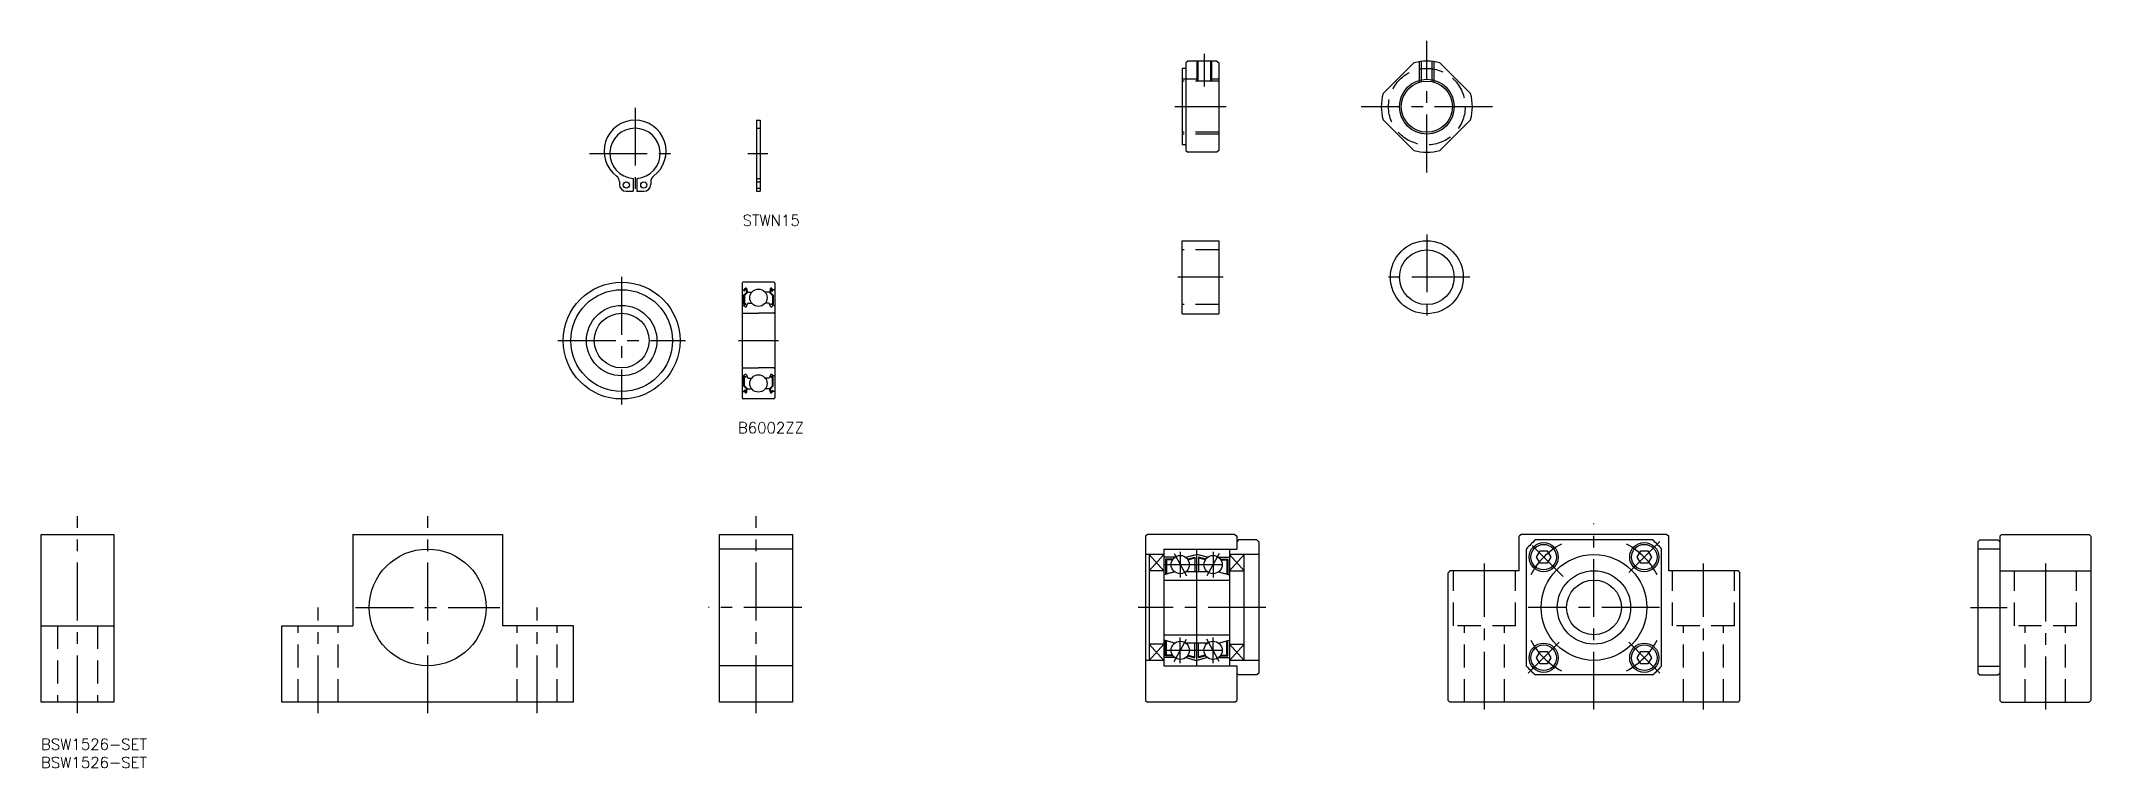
# Model space of a CAD drawing. Extents: x 0 to 562, y -8 to 191.
import ezdxf

# ---------------------------------------------------------------- set-up
doc = ezdxf.new("R2010")
doc.units = 0
doc.header["$LTSCALE"] = 0.5
doc.linetypes.add('CENTER', pattern=[50.8, 31.75, -6.35, 6.35, -6.35])
doc.linetypes.add('DASHED', pattern=[19.05, 12.7, -6.35])
for name, color, linetype in [('MSM_CENTER', 1, 'CENTER'), ('MSM_CONTINUOUS', 7, 'CONTINUOUS'), ('MSM_DASHED', 4, 'DASHED'), ('MSM_NARROW', 5, 'CONTINUOUS'), ('MSM_PART_NUMBER', 7, 'CONTINUOUS')]:
    doc.layers.add(name, color=color, linetype=linetype)
doc.styles.get("Standard").update_dxf_attribs({"font": 'txt.shx', "height": 3, "bigfont": 'bigfont.shx'})

# ---------------------------------------------------------------- blocks, each defined once
blk = doc.blocks.new('*U72')
at = {"layer": 'MSM_PART_NUMBER'}
blk.add_text('BSW1526-SET', height=3, dxfattribs=at).set_placement((0, -3))
blk = doc.blocks.new('*U73')
at = {"layer": 'MSM_PART_NUMBER'}
blk.add_text('BSW1526-SET', height=3, dxfattribs=at).set_placement((0, -8))

msp = doc.modelspace()

# ---------------------------------------------------------------- linework, layer by layer
at = {"layer": 'MSM_CENTER'}
for p, q in [((379.84, 155.24), (379.84, 191.24)), ((318.81, 187.74), (318.81, 178.74)), ((162.82, 172.95), (162.82, 147.92)), ((324.81, 173.24), (310.81, 173.24)), ((397.84, 173.24), (361.84, 173.24)), ((150.31, 160.44), (175.34, 160.44)), ((193.71, 160.44), (199.23, 160.44)), ((379.84, 138.25), (379.84, 114.74)), ((159.15, 126.63), (159.15, 91.63)), ((324.06, 126.5), (311.56, 126.5)), ((391.59, 126.5), (368.08, 126.5)), ((141.65, 109.13), (176.65, 109.13)), ((191.15, 109.13), (202.15, 109.13)), ((10, 7), (10, 61)), ((105.98, 7), (105.98, 61)), ((195.98, 7), (195.98, 61)), ((425.65, 8), (425.65, 59)), ((310.55, 50.81), (313.95, 44.69)), ((312.25, 51.25), (312.25, 44.25)), ((322.95, 50.81), (319.55, 44.69)), ((321.25, 51.25), (321.25, 44.25)), ((417.16, 44.49), (408.68, 52.97)), ((435.19, 45.55), (443.68, 54.03)), ((307.75, 47.75), (325.75, 47.75)), ((395.65, 8), (395.65, 48)), ((455.65, 8), (455.65, 48)), ((549.37, 48), (549.37, 8)), ((75.98, 7), (75.98, 36)), ((86.18, 36), (125.78, 36)), ((135.98, 7), (135.98, 36)), ((208.53, 36), (182.98, 36)), ((335.75, 36), (300.75, 36)), ((443.65, 36), (407.65, 36)), ((528.87, 36), (538.87, 36)), ((307.75, 24.25), (325.75, 24.25)), ((310.55, 21.19), (313.95, 27.31)), ((312.25, 20.75), (312.25, 27.75)), ((322.95, 21.19), (319.55, 27.31)), ((321.25, 20.75), (321.25, 27.75)), ((407.62, 17.97), (416.1, 26.45)), ((443.68, 17.97), (435.19, 26.45))]:
    msp.add_line(p, q, dxfattribs=at)
for start, end in [(117.3002, 152.6998), (27.3002, 62.6998), (207.3002, 242.6998), (297.3002, 332.6998)]:
    msp.add_arc((425.65, 36), 19.5, start, end, dxfattribs=at)
at = {"layer": 'MSM_CONTINUOUS'}
for p, q in [((314.31, 185.74), (313.81, 185.24)), ((322.31, 185.74), (314.31, 185.74)), ((322.31, 185.74), (322.81, 185.24)), ((313.81, 183.74), (312.81, 183.74)), ((312.81, 183.74), (312.81, 162.74)), ((313.81, 185.24), (313.81, 161.24)), ((322.81, 185.24), (322.81, 161.24)), ((367.86, 176.82), (376.26, 185.21)), ((391.81, 176.82), (383.42, 185.21)), ((196.15, 169.54), (196.15, 150.04)), ((196.15, 169.54), (197.15, 169.54)), ((197.15, 169.54), (197.15, 150.04)), ((376.26, 161.26), (367.86, 169.66)), ((383.42, 161.26), (391.81, 169.66)), ((313.81, 162.74), (312.81, 162.74)), ((313.81, 161.24), (314.31, 160.74)), ((322.31, 160.74), (314.31, 160.74)), ((322.81, 161.24), (322.31, 160.74)), ((158.52, 152.69), (158.52, 151.94)), ((162.32, 153.56), (162.32, 150.04)), ((162.32, 151.8), (162.32, 151.8)), ((163.32, 153.56), (163.32, 150.04)), ((167.12, 152.69), (167.12, 151.94)), ((160.42, 150.04), (162.32, 150.04)), ((163.32, 150.04), (165.22, 150.04)), ((196.15, 150.04), (197.15, 150.04)), ((312.81, 116.5), (312.81, 136.5)), ((312.81, 136.5), (322.81, 136.5)), ((322.81, 136.5), (322.81, 116.5)), ((192.15, 124.83), (192.15, 93.43)), ((196.65, 125.13), (192.45, 125.13)), ((200.85, 125.13), (196.65, 125.13)), ((201.15, 124.83), (201.15, 93.43)), ((192.25, 123.08), (192.71, 123.08)), ((192.35, 118.78), (192.65, 118.78)), ((193.33, 122.31), (192.58, 121.56)), ((192.58, 121.56), (192.58, 119.18)), ((192.65, 118.78), (192.92, 118.45)), ((192.71, 123.08), (192.96, 123.38)), ((192.89, 122.67), (192.73, 122.8)), ((193.53, 122.23), (192.78, 121.48)), ((192.78, 121.48), (192.78, 119.18)), ((193.23, 119.18), (192.78, 119.18)), ((192.78, 118.98), (193.23, 118.98)), ((192.86, 122.95), (193.11, 123.25)), ((193.01, 122.82), (192.86, 122.95)), ((192.89, 122.67), (193.01, 122.82)), ((193.08, 118.38), (193.14, 118.38)), ((193.23, 118.98), (193.23, 119.18)), ((193.29, 123.19), (193.33, 122.31)), ((193.33, 118.51), (193.6, 119.25)), ((193.49, 123.21), (193.55, 122.47)), ((193.53, 122.7), (193.53, 122.23)), ((193.65, 122.38), (194.8, 122.38)), ((193.79, 119.38), (194.8, 119.38)), ((199.65, 122.38), (198.5, 122.38)), ((199.51, 119.38), (198.5, 119.38)), ((199.97, 118.51), (199.7, 119.25)), ((199.81, 123.21), (199.75, 122.47)), ((199.77, 122.7), (199.77, 122.23)), ((199.77, 122.23), (200.52, 121.48)), ((200.01, 123.19), (199.97, 122.31)), ((199.97, 122.31), (200.72, 121.56)), ((200.07, 119.18), (200.52, 119.18)), ((200.07, 118.98), (200.07, 119.18)), ((200.52, 118.98), (200.07, 118.98)), ((200.22, 118.38), (200.15, 118.38)), ((200.44, 122.95), (200.18, 123.25)), ((200.28, 122.82), (200.44, 122.95)), ((200.41, 122.67), (200.28, 122.82)), ((200.59, 123.08), (200.34, 123.38)), ((200.65, 118.78), (200.37, 118.45)), ((200.41, 122.67), (200.56, 122.8)), ((200.52, 121.48), (200.52, 119.18)), ((201.05, 123.08), (200.59, 123.08)), ((200.95, 118.78), (200.65, 118.78)), ((200.72, 121.56), (200.72, 119.18)), ((192.45, 116.63), (196.65, 116.63)), ((200.85, 116.63), (196.65, 116.63)), ((312.81, 116.5), (322.81, 116.5)), ((192.45, 101.63), (196.65, 101.63)), ((193.72, 101.63), (193.72, 101.63)), ((194.7, 101.63), (194.7, 101.63)), ((200.85, 101.63), (196.65, 101.63)), ((192.35, 99.48), (192.65, 99.48)), ((192.58, 96.7), (192.58, 99.08)), ((193.33, 95.95), (192.58, 96.7)), ((192.65, 99.48), (192.92, 99.81)), ((192.89, 95.59), (192.73, 95.46)), ((192.78, 99.28), (193.23, 99.28)), ((192.78, 96.78), (192.78, 99.08)), ((193.23, 99.08), (192.78, 99.08)), ((193.53, 96.03), (192.78, 96.78)), ((192.89, 95.59), (193.01, 95.44)), ((193.08, 99.88), (193.14, 99.88)), ((193.23, 99.28), (193.23, 99.08)), ((193.29, 95.07), (193.33, 95.95)), ((193.33, 99.75), (193.6, 99.01)), ((193.49, 95.05), (193.55, 95.79)), ((193.53, 95.56), (193.53, 96.03)), ((193.65, 95.88), (194.8, 95.88)), ((193.79, 98.88), (194.8, 98.88)), ((199.51, 98.88), (198.5, 98.88)), ((199.65, 95.88), (198.5, 95.88)), ((199.97, 99.75), (199.7, 99.01)), ((199.81, 95.05), (199.75, 95.79)), ((199.77, 96.03), (200.52, 96.78)), ((199.77, 95.56), (199.77, 96.03)), ((199.97, 95.95), (200.72, 96.7)), ((200.01, 95.07), (199.97, 95.95)), ((200.52, 99.28), (200.07, 99.28)), ((200.07, 99.28), (200.07, 99.08)), ((200.07, 99.08), (200.52, 99.08)), ((200.22, 99.88), (200.15, 99.88)), ((200.41, 95.59), (200.28, 95.44)), ((200.65, 99.48), (200.37, 99.81)), ((200.41, 95.59), (200.56, 95.46)), ((200.52, 96.78), (200.52, 99.08)), ((200.95, 99.48), (200.65, 99.48)), ((200.72, 96.7), (200.72, 99.08)), ((192.25, 95.18), (192.71, 95.18)), ((200.85, 93.13), (192.45, 93.13)), ((192.71, 95.18), (192.96, 94.88)), ((193.01, 95.44), (192.86, 95.31)), ((192.86, 95.31), (193.11, 95.01)), ((200.85, 93.13), (196.65, 93.13)), ((200.44, 95.31), (200.18, 95.01)), ((200.28, 95.44), (200.44, 95.31)), ((200.59, 95.18), (200.34, 94.88)), ((201.05, 95.18), (200.59, 95.18)), ((0, 10), (0, 56)), ((0, 56), (20, 56)), ((20, 56), (20, 10)), ((85.48, 56), (85.48, 31)), ((85.48, 56), (126.48, 56)), ((126.48, 56), (126.48, 31)), ((185.98, 10), (185.98, 56)), ((185.98, 56), (205.98, 56)), ((205.98, 52), (185.98, 52)), ((205.98, 56), (205.98, 10)), ((303.25, 56), (302.75, 55.5)), ((302.75, 55.5), (302.75, 10.5)), ((327.25, 56), (303.25, 56)), ((307.75, 52), (307.75, 20)), ((307.75, 52), (327.75, 52)), ((316.75, 52), (316.75, 20)), ((325.75, 52), (325.75, 20)), ((327.25, 56), (327.75, 55.5)), ((327.75, 55.5), (327.75, 52)), ((328.25, 54.5), (327.75, 54)), ((333.25, 54.5), (328.25, 54.5)), ((333.25, 54.5), (333.75, 54)), ((333.75, 54), (333.75, 18)), ((405.65, 56), (405.15, 55.5)), ((405.15, 46), (405.15, 55.5)), ((445.65, 56), (405.65, 56)), ((407.15, 19.94), (407.15, 52.06)), ((441.71, 54.5), (409.58, 54.5)), ((444.15, 19.94), (444.15, 52.06)), ((445.65, 56), (446.15, 55.5)), ((446.15, 46), (446.15, 55.5)), ((531.37, 54.5), (530.87, 54)), ((530.87, 54), (530.87, 18)), ((530.87, 52.06), (536.87, 52.06)), ((531.37, 54.5), (536.37, 54.5)), ((536.37, 54.5), (536.87, 54)), ((537.37, 56), (536.87, 55.5)), ((536.87, 55.5), (536.87, 10.5)), ((537.37, 56), (561.37, 56)), ((561.37, 56), (561.87, 55.5)), ((561.87, 55.5), (561.87, 10.5)), ((307.75, 50.5), (302.75, 50.5)), ((303.75, 50.5), (303.75, 21.5)), ((307.75, 46.05), (303.75, 46.05)), ((310.75, 49.75), (307.75, 49.75)), ((310.75, 45.75), (307.75, 44.95)), ((310.75, 49.75), (308.25, 49.75)), ((308.25, 49.25), (308.25, 45.08)), ((310.25, 49.25), (308.25, 49.25)), ((310.75, 45.75), (308.25, 45.08)), ((308.45, 49.05), (308.45, 45.13)), ((310.12, 49.05), (308.45, 49.05)), ((313.75, 49.75), (316.75, 50.55)), ((313.75, 49.75), (316.25, 50.42)), ((319.75, 45.75), (313.75, 45.75)), ((314.26, 49.24), (316.25, 49.77)), ((314.38, 49.06), (316.25, 49.56)), ((316.25, 49.77), (316.25, 45.75)), ((319.75, 49.75), (316.75, 50.55)), ((319.75, 49.75), (317.25, 50.42)), ((317.25, 49.77), (317.25, 45.75)), ((319.24, 49.24), (317.25, 49.77)), ((319.12, 49.06), (317.25, 49.56)), ((322.75, 49.75), (325.25, 49.75)), ((322.75, 49.75), (325.75, 49.75)), ((322.75, 45.75), (325.25, 45.08)), ((322.75, 45.75), (325.75, 44.95)), ((323.25, 49.25), (325.25, 49.25)), ((323.39, 49.05), (325.05, 49.05)), ((325.05, 49.05), (325.05, 45.13)), ((325.25, 49.25), (325.25, 45.08)), ((333.75, 50.5), (325.75, 50.5)), ((325.75, 46.05), (329.75, 46.05)), ((329.75, 21.5), (329.75, 50.5)), ((386.15, 46), (385.65, 45.5)), ((385.65, 10.5), (385.65, 45.5)), ((405.15, 46), (386.15, 46)), ((465.15, 46), (446.15, 46)), ((465.15, 46), (465.65, 45.5)), ((465.65, 10.5), (465.65, 45.5)), ((536.87, 46), (561.87, 46)), ((307.75, 43.5), (325.75, 43.5)), ((0, 31), (20, 31)), ((65.98, 10), (65.98, 31)), ((65.98, 31), (85.48, 31)), ((145.98, 31), (126.48, 31)), ((145.98, 10), (145.98, 31)), ((307.75, 28.5), (325.75, 28.5)), ((307.75, 25.95), (303.75, 25.95)), ((310.75, 26.25), (307.75, 27.05)), ((310.75, 26.25), (308.25, 26.92)), ((308.25, 22.75), (308.25, 26.92)), ((310.25, 22.75), (308.25, 22.75)), ((308.45, 22.95), (308.45, 26.87)), ((310.12, 22.95), (308.45, 22.95)), ((319.75, 26.25), (313.75, 26.25)), ((314.26, 22.76), (316.25, 22.23)), ((314.38, 22.94), (316.25, 22.44)), ((316.25, 22.23), (316.25, 26.25)), ((317.25, 22.23), (317.25, 26.25)), ((319.12, 22.94), (317.25, 22.44)), ((319.24, 22.76), (317.25, 22.23)), ((322.75, 26.25), (325.75, 27.05)), ((322.75, 26.25), (325.25, 26.92)), ((323.25, 22.75), (325.25, 22.75)), ((323.39, 22.95), (325.05, 22.95)), ((325.05, 22.95), (325.05, 26.87)), ((325.25, 22.75), (325.25, 26.92)), ((325.75, 25.95), (329.75, 25.95)), ((205.98, 20), (185.98, 20)), ((307.75, 21.5), (302.75, 21.5)), ((310.75, 22.25), (307.75, 22.25)), ((307.75, 20), (327.75, 20)), ((310.75, 22.25), (308.25, 22.25)), ((313.75, 22.25), (316.25, 21.58)), ((313.75, 22.25), (316.75, 21.45)), ((319.75, 22.25), (316.75, 21.45)), ((319.75, 22.25), (317.25, 21.58)), ((322.75, 22.25), (325.25, 22.25)), ((322.75, 22.25), (325.75, 22.25)), ((333.75, 21.5), (325.75, 21.5)), ((327.75, 20), (327.75, 10.5)), ((328.25, 17.5), (327.75, 18)), ((333.25, 17.5), (328.25, 17.5)), ((333.75, 18), (333.25, 17.5)), ((441.71, 17.5), (409.58, 17.5)), ((530.87, 19.94), (536.87, 19.94)), ((530.87, 18), (531.37, 17.5)), ((531.37, 17.5), (536.37, 17.5)), ((536.37, 17.5), (536.87, 18)), ((20, 10), (0, 10)), ((145.98, 10), (65.98, 10)), ((205.98, 10), (185.98, 10)), ((302.75, 10.5), (303.25, 10)), ((327.25, 10), (303.25, 10)), ((327.25, 10), (327.75, 10.5)), ((385.65, 10.5), (386.15, 10)), ((465.15, 10), (386.15, 10)), ((465.65, 10.5), (465.15, 10)), ((537.37, 10), (536.87, 10.5)), ((537.37, 10), (561.37, 10)), ((561.87, 10.5), (561.37, 10))]:
    msp.add_line(p, q, dxfattribs=at)
for points in [[(412.84, 51.49), (413.82, 49.79), (412.84, 48.09), (410.88, 48.09), (409.9, 49.79), (410.88, 51.49)], [(440.42, 51.49), (441.4, 49.79), (440.42, 48.09), (438.45, 48.09), (437.47, 49.79), (438.45, 51.49)], [(412.84, 23.91), (413.82, 22.21), (412.84, 20.51), (410.88, 20.51), (409.9, 22.21), (410.88, 23.91)], [(440.42, 23.91), (441.4, 22.21), (440.42, 20.51), (438.45, 20.51), (437.47, 22.21), (438.45, 23.91)]]:
    msp.add_lwpolyline(points, close=True, dxfattribs=at)
for centre, radius in [((379.84, 173.24), 7), ((160.42, 151.79), 0.85), ((165.22, 151.79), 0.85), ((379.84, 126.5), 10), ((379.84, 126.5), 7.5), ((159.15, 109.13), 16), ((159.15, 109.13), 13.95), ((159.15, 109.13), 9.65), ((196.65, 120.88), 2.38), ((159.15, 109.13), 7.5), ((196.65, 97.38), 2.38), ((105.98, 36), 16), ((411.86, 49.79), 4), ((411.86, 49.79), 3.5), ((439.44, 49.79), 4), ((439.44, 49.79), 3.5), ((312.25, 47.75), 2.5), ((321.25, 47.75), 2.5), ((425.65, 36), 14.5), ((425.65, 36), 10.05), ((425.65, 36), 7.5), ((312.25, 24.25), 2.5), ((321.25, 24.25), 2.5), ((411.86, 22.21), 4), ((411.86, 22.21), 3.5), ((439.44, 22.21), 4), ((439.44, 22.21), 3.5)]:
    msp.add_circle(centre, radius, dxfattribs=at)
for centre, radius, start, end in [((379.84, 173.24), 12.5, 73.3576, 106.6424), ((379.84, 173.24), 12.5, 163.3576, 196.6424), ((379.84, 173.24), 12.5, 343.3576, 16.6424), ((162.82, 161.04), 8.5, 306.5949, 233.4051), ((162.82, 160.44), 6.9, 274.1555, 265.8445), ((379.84, 173.24), 12.5, 253.3576, 286.6424), ((156.62, 152.69), 1.9, 0, 53.4051), ((160.42, 151.94), 1.9, 180, 270), ((165.22, 151.94), 1.9, 270, 0), ((169.02, 152.69), 1.9, 126.5949, 180), ((192.45, 124.83), 0.3, 90, 180), ((200.85, 124.83), 0.3, 0, 90), ((192.25, 123.18), 0.1, 180, 270), ((192.35, 118.58), 0.2, 90, 180), ((192.78, 119.18), 0.2, 180, 270), ((192.86, 122.95), 0.2, 140.0002, 230.0848), ((193.08, 118.58), 0.2, 219.9962, 270), ((193.19, 123.18), 0.3, 4.9968, 140.0002), ((193.19, 123.18), 0.1, 2.8198, 140.0033), ((193.14, 118.58), 0.2, 270, 339.9919), ((193.65, 122.48), 0.1, 184.9968, 269.9995), ((193.79, 119.18), 0.2, 90, 159.9919), ((199.51, 119.18), 0.2, 20.0081, 90), ((199.65, 122.48), 0.1, 270.0005, 355.0032), ((200.11, 123.18), 0.3, 39.9998, 175.0032), ((200.15, 118.58), 0.2, 200.0081, 270), ((200.11, 123.18), 0.1, 39.9967, 177.1802), ((200.22, 118.58), 0.2, 270, 320.0038), ((200.52, 119.18), 0.2, 270, 0), ((200.44, 122.95), 0.2, 309.9152, 39.9998), ((200.95, 118.58), 0.2, 0, 90), ((201.05, 123.18), 0.1, 270, 0), ((192.45, 116.93), 0.3, 180, 270), ((200.85, 116.93), 0.3, 270, 0), ((192.45, 101.33), 0.3, 90, 180), ((200.85, 101.33), 0.3, 0, 90), ((192.35, 99.68), 0.2, 180, 270), ((192.78, 99.08), 0.2, 90, 180), ((193.08, 99.68), 0.2, 90, 140.0038), ((193.14, 99.68), 0.2, 20.0081, 90), ((193.65, 95.78), 0.1, 90.0005, 175.0032), ((193.79, 99.08), 0.2, 200.0081, 270), ((199.51, 99.08), 0.2, 270, 339.9919), ((199.65, 95.78), 0.1, 4.9968, 89.9995), ((200.15, 99.68), 0.2, 90, 159.9919), ((200.22, 99.68), 0.2, 39.9962, 90), ((200.52, 99.08), 0.2, 0, 90), ((200.95, 99.68), 0.2, 270, 0), ((192.25, 95.08), 0.1, 90, 180), ((192.45, 93.43), 0.3, 180, 270), ((192.86, 95.31), 0.2, 129.9152, 219.9998), ((193.19, 95.07), 0.3, 219.9998, 355.0032), ((193.19, 95.07), 0.1, 219.9967, 357.1802), ((200.11, 95.07), 0.3, 184.9968, 320.0002), ((200.11, 95.07), 0.1, 182.8198, 320.0033), ((200.44, 95.31), 0.2, 320.0002, 50.0848), ((200.85, 93.43), 0.3, 270, 0), ((201.05, 95.08), 0.1, 0, 90), ((425.65, 36), 24.5, 130.9657, 139.0343), ((425.65, 36), 24.5, 40.9657, 49.0343), ((425.65, 36), 24.5, 220.9657, 229.0343), ((425.65, 36), 24.5, 310.9657, 319.0343)]:
    msp.add_arc(centre, radius, start, end, dxfattribs=at)
at = {"layer": 'MSM_DASHED'}
for p, q in [((316.81, 185.74), (316.81, 180.24)), ((317.11, 185.74), (317.11, 180.24)), ((320.51, 185.74), (320.51, 180.24)), ((320.81, 185.74), (320.81, 180.24)), ((377.84, 179.95), (377.84, 185.58)), ((378.34, 180.07), (378.34, 185.65)), ((381.34, 180.07), (381.34, 185.65)), ((381.84, 179.95), (381.84, 185.58)), ((316.81, 180.74), (312.81, 180.74)), ((322.81, 180.24), (312.81, 180.24)), ((322.81, 180.74), (320.81, 180.74)), ((196.15, 167.34), (197.15, 167.34)), ((322.81, 166.24), (312.81, 166.24)), ((322.81, 165.74), (312.81, 165.74)), ((196.15, 153.56), (197.15, 153.56)), ((196.15, 152.64), (197.15, 152.64)), ((196.15, 150.94), (197.15, 150.94)), ((322.81, 134), (312.81, 134)), ((322.81, 119), (312.81, 119)), ((387.15, 31), (387.15, 46)), ((404.15, 31), (404.15, 46)), ((447.15, 31), (447.15, 46)), ((464.15, 31), (464.15, 46)), ((540.87, 31), (540.87, 46)), ((557.87, 31), (557.87, 46)), ((4.5, 31), (4.5, 10)), ((15.5, 31), (15.5, 10)), ((70.48, 10), (70.48, 31)), ((81.48, 10), (81.48, 31)), ((130.48, 10), (130.48, 31)), ((141.48, 10), (141.48, 31)), ((404.15, 31), (387.15, 31)), ((390.15, 10), (390.15, 31)), ((401.15, 10), (401.15, 31)), ((464.15, 31), (447.15, 31)), ((450.15, 10), (450.15, 31)), ((461.15, 10), (461.15, 31)), ((557.87, 31), (540.87, 31)), ((543.87, 10), (543.87, 31)), ((554.87, 10), (554.87, 31))]:
    msp.add_line(p, q, dxfattribs=at)
msp.add_circle((379.84, 173.24), 10.5, dxfattribs=at)
at = {"layer": 'MSM_NARROW'}
for p, q in [((303.75, 50.5), (307.75, 46.05)), ((307.75, 50.5), (303.75, 46.05)), ((325.75, 50.5), (329.75, 46.05)), ((329.75, 50.5), (325.75, 46.05)), ((303.75, 21.5), (307.75, 25.95)), ((307.75, 21.5), (303.75, 25.95)), ((325.75, 21.5), (329.75, 25.95)), ((329.75, 21.5), (325.75, 25.95))]:
    msp.add_line(p, q, dxfattribs=at)
msp.add_circle((379.84, 173.24), 7.5, dxfattribs=at)

# ---------------------------------------------------------------- block references
at = {"layer": 'MSM_CONTINUOUS'}
for name in ['*U72', '*U73']:
    msp.add_blockref(name, (0, 0), dxfattribs=at)

# ---------------------------------------------------------------- texts
at = {"layer": 'MSM_PART_NUMBER'}
for s, p in [('STWN15', (192.31, 140.57)), ('B6002ZZ', (191.01, 83.74))]:
    msp.add_text(s, height=3, dxfattribs=at).set_placement(p)

doc.saveas('drawing.dxf')
